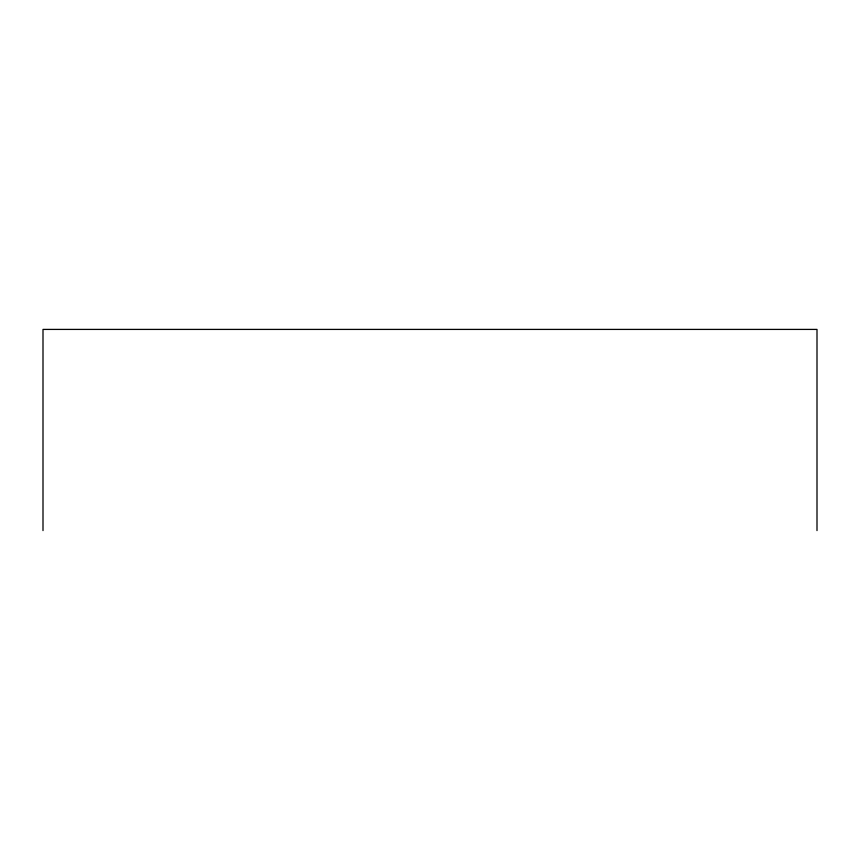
<?xml version="1.0" encoding="UTF-8"?>
<svg xmlns="http://www.w3.org/2000/svg" width="860" height="860" viewBox="0 0 860 860"><rect width="100%" height="100%" fill="white"/><g stroke="black" fill="none" stroke-linecap="round" stroke-linejoin="round"><path stroke-width="1.29" d="M817 530.588L817 329.412L43 329.412L43 530.588"/></g></svg>
